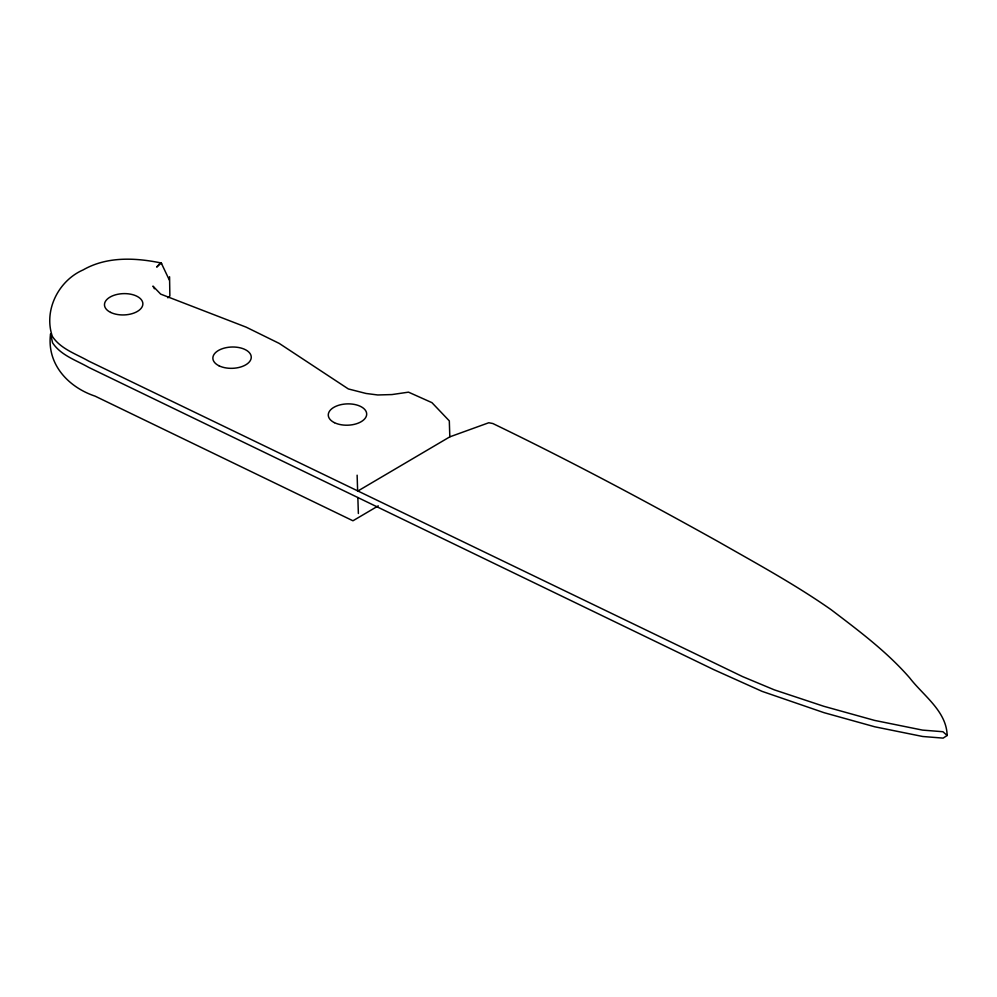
<?xml version="1.0" encoding="UTF-8"?>
<svg xmlns="http://www.w3.org/2000/svg" width="997" height="997" viewBox="0 0 997 997"><rect width="100%" height="100%" fill="white"/><g stroke="black" fill="none" stroke-linecap="round" stroke-linejoin="round"><path stroke-width="1.5" d="M161.227 262.959L161.601 263.731L160.48 262.847L156.666 267.071L161.227 262.959L169.353 280.07M167.87 297.829L169.864 296.034L169.565 276.73M357.125 475.183L357.649 491.147L449.821 436.848L488.779 422.753L492.805 423.513C569.337 460.452 644.398 500.457 718.6 541.845C756.636 563.579 795.257 584.554 831.137 609.703C858.753 630.74 886.856 651.639 909.725 677.935C923.284 695.594 946.627 711.185 947.15 735.487L943.137 738.116L922.711 736.496L874.805 726.801L824.008 712.668L762.094 691.37L713.74 669.623L88.795 367.432C76.196 360.216 60.929 355.443 52.554 342.781L50.573 333.821C46.547 363.967 68.07 387.123 95.089 396.145L352.95 520.783L378.262 505.865M160.48 262.847C134.782 257.625 106.667 256.416 83.162 269.9C58.424 280.656 43.432 310.466 52.343 336.388C60.73 349.062 75.984 353.835 88.596 361.051L742.553 676.589L774.295 689.849L823.809 706.287L874.593 720.407L922.512 730.103L942.925 731.723L947.15 735.487M154.435 288.769L152.965 286.102L160.667 294.115L246.159 327.153L279.21 343.404L348.339 388.942L366.036 393.466L377.751 394.974L391.983 394.563L408.508 392.157L431.938 402.651L449.311 420.884L449.821 436.848M357.848 497.54L358.372 513.505M110.617 312.397A19.205 10.655 -1.9 0 0 142.384 306.241A19.205 10.655 -1.9 0 0 118.007 294.227A19.205 10.655 -1.9 0 0 110.617 312.397M334.419 422.653A19.205 10.655 -1.9 0 0 366.198 416.497A19.205 10.655 -1.9 0 0 341.809 404.483A19.205 10.655 -1.9 0 0 334.419 422.653M219.004 365.787A19.205 10.655 -1.9 0 0 250.77 359.63A19.205 10.655 -1.9 0 0 226.394 347.617A19.205 10.655 -1.9 0 0 219.004 365.787"/></g></svg>
